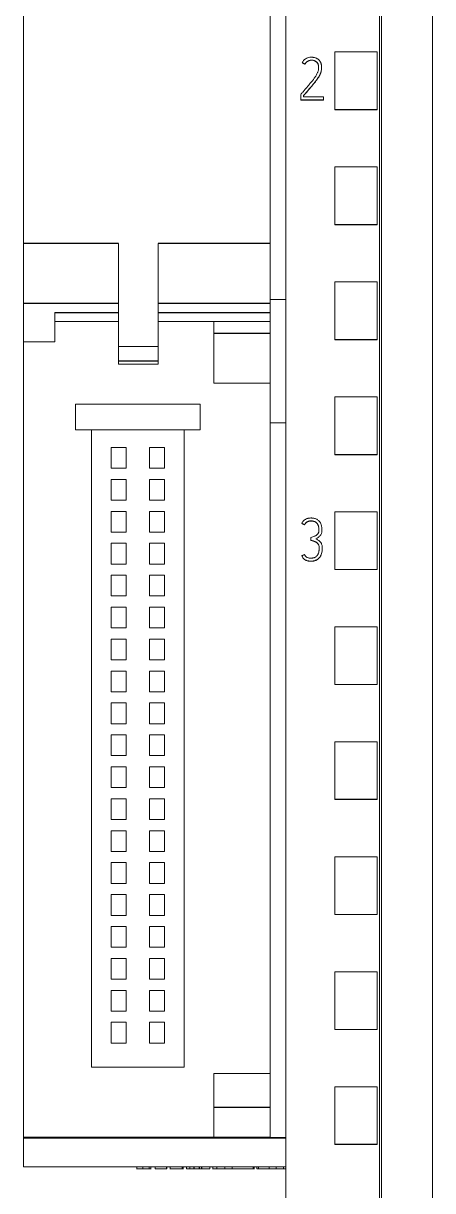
# Model space of a CAD drawing. Header units: millimetres. Extents: x 0 to 594, y 0 to 420.
# Drawn here: x 245 to 264.2, y 265.6 to 320.4 of the extents above; entities that cross this region are included whole.
import ezdxf

# ---------------------------------------------------------------- set-up
doc = ezdxf.new("R2010")
doc.units = ezdxf.units.MM
doc.layers.add('1', color=7, linetype='Continuous')

msp = doc.modelspace()

# ---------------------------------------------------------------- linework, layer by layer
at = {"layer": '1', "color": 7, "linetype": 'Continuous', "lineweight": 13}
for p, q in [((257.34, 365.882), (257.34, 252.464)), ((261.74, 363.601), (261.74, 254.786)), ((256.615, 325.502), (256.615, 307.435)), ((245.015, 325.01), (245.015, 310.066)), ((259.64, 316.372), (259.64, 319.074)), ((261.64, 319.074), (259.64, 319.074)), ((261.64, 316.372), (261.64, 319.074)), ((258.117, 318.564), (258.117, 318.558)), ((258.242, 318.5), (258.242, 318.494)), ((259.024, 318.332), (259.024, 318.338)), ((258.042, 317.07), (258.042, 316.815)), ((258.181, 316.953), (258.181, 317.02)), ((259.107, 316.953), (258.181, 316.953)), ((259.107, 316.815), (259.107, 316.953)), ((258.042, 316.815), (258.042, 316.809)), ((258.042, 316.815), (259.107, 316.815)), ((259.107, 316.809), (258.042, 316.809)), ((259.107, 316.815), (259.107, 316.809)), ((259.64, 316.351), (259.64, 316.372)), ((261.64, 316.372), (259.64, 316.372)), ((261.64, 316.351), (261.64, 316.372)), ((261.64, 316.351), (259.64, 316.351)), ((259.64, 310.97), (259.64, 313.672)), ((261.64, 313.672), (259.64, 313.672)), ((261.64, 310.97), (261.64, 313.672)), ((259.64, 310.951), (259.64, 310.97)), ((261.64, 310.97), (259.64, 310.97)), ((261.64, 310.951), (259.64, 310.951)), ((261.64, 310.951), (261.64, 310.97)), ((249.48, 310.066), (249.48, 305.23)), ((251.351, 310.066), (251.351, 305.23)), ((259.64, 305.569), (259.64, 308.27)), ((261.64, 308.27), (259.64, 308.27)), ((261.64, 305.569), (261.64, 308.27)), ((245.015, 307.247), (245.015, 305.454)), ((256.615, 307.435), (256.615, 301.645)), ((257.34, 307.435), (256.615, 307.435)), ((246.488, 305.454), (246.488, 306.824)), ((246.488, 306.401), (249.48, 306.401)), ((246.488, 306.401), (249.48, 306.401)), ((251.351, 306.401), (253.966, 306.401)), ((251.351, 306.401), (256.615, 306.401)), ((253.966, 305.863), (253.966, 306.401)), ((253.966, 306.401), (256.615, 306.401)), ((245.015, 305.454), (245.015, 268.101)), ((246.488, 305.454), (245.015, 305.454)), ((253.966, 303.516), (253.966, 305.863)), ((259.64, 305.551), (259.64, 305.569)), ((261.64, 305.569), (259.64, 305.569)), ((261.64, 305.551), (259.64, 305.551)), ((261.64, 305.551), (261.64, 305.569)), ((249.48, 305.23), (249.48, 304.553)), ((249.48, 305.23), (251.351, 305.23)), ((251.351, 305.23), (251.351, 304.553)), ((249.48, 304.401), (251.351, 304.401)), ((253.966, 303.516), (256.615, 303.516)), ((259.64, 300.167), (259.64, 302.869)), ((261.64, 302.869), (259.64, 302.869)), ((261.64, 300.167), (261.64, 302.869)), ((247.465, 302.526), (247.465, 301.326)), ((253.315, 302.526), (247.465, 302.526)), ((253.315, 301.326), (253.315, 302.526)), ((256.615, 301.645), (256.615, 268.075)), ((257.34, 301.645), (256.615, 301.645)), ((247.465, 301.326), (253.315, 301.326)), ((247.465, 301.326), (247.465, 301.326)), ((247.465, 301.326), (248.215, 301.326)), ((248.215, 301.326), (248.215, 271.376)), ((248.215, 301.326), (248.215, 301.326)), ((252.565, 301.326), (248.215, 301.326)), ((252.565, 271.376), (252.565, 301.326)), ((252.565, 301.326), (252.565, 301.326)), ((252.565, 301.326), (253.315, 301.326)), ((253.315, 301.326), (253.315, 301.326)), ((249.14, 300.489), (249.14, 300.489)), ((249.14, 300.489), (249.84, 300.489)), ((249.14, 299.514), (249.14, 300.489)), ((249.14, 300.489), (249.84, 300.489)), ((249.84, 300.489), (249.84, 300.489)), ((249.84, 300.489), (249.84, 299.514)), ((250.94, 300.489), (250.94, 300.489)), ((250.94, 300.489), (251.64, 300.489)), ((250.94, 299.514), (250.94, 300.489)), ((250.94, 300.489), (251.64, 300.489)), ((251.64, 300.489), (251.64, 300.489)), ((251.64, 300.489), (251.64, 299.514)), ((259.64, 300.151), (259.64, 300.167)), ((261.64, 300.167), (259.64, 300.167)), ((261.64, 300.151), (259.64, 300.151)), ((261.64, 300.151), (261.64, 300.167)), ((249.84, 299.514), (249.14, 299.514)), ((251.64, 299.514), (250.94, 299.514)), ((249.14, 298.989), (249.14, 298.989)), ((249.14, 298.989), (249.84, 298.989)), ((249.14, 298.014), (249.14, 298.989)), ((249.14, 298.989), (249.84, 298.989)), ((249.84, 298.989), (249.84, 298.989)), ((249.84, 298.989), (249.84, 298.014)), ((250.94, 298.989), (250.94, 298.989)), ((250.94, 298.989), (251.64, 298.989)), ((250.94, 298.014), (250.94, 298.989)), ((250.94, 298.989), (251.64, 298.989)), ((251.64, 298.989), (251.64, 298.989)), ((251.64, 298.989), (251.64, 298.014)), ((249.84, 298.014), (249.14, 298.014)), ((251.64, 298.014), (250.94, 298.014)), ((249.14, 297.489), (249.14, 297.489)), ((249.14, 297.489), (249.84, 297.489)), ((249.14, 296.514), (249.14, 297.489)), ((249.14, 297.489), (249.84, 297.489)), ((249.84, 297.489), (249.84, 297.489)), ((249.84, 297.489), (249.84, 296.514)), ((250.94, 297.489), (250.94, 297.489)), ((250.94, 297.489), (251.64, 297.489)), ((250.94, 296.514), (250.94, 297.489)), ((250.94, 297.489), (251.64, 297.489)), ((251.64, 297.489), (251.64, 297.489)), ((251.64, 297.489), (251.64, 296.514)), ((259.64, 294.766), (259.64, 297.467)), ((261.64, 297.467), (259.64, 297.467)), ((261.64, 294.766), (261.64, 297.467)), ((258.094, 296.929), (258.094, 296.923)), ((258.221, 296.865), (258.221, 296.859)), ((249.84, 296.514), (249.14, 296.514)), ((251.64, 296.514), (250.94, 296.514)), ((258.518, 296.264), (258.518, 296.258)), ((258.526, 296.126), (258.526, 296.119)), ((259.039, 296.611), (259.039, 296.617)), ((249.14, 295.989), (249.14, 295.989)), ((249.14, 295.989), (249.84, 295.989)), ((249.14, 295.014), (249.14, 295.989)), ((249.14, 295.989), (249.84, 295.989)), ((249.84, 295.989), (249.84, 295.989)), ((249.84, 295.989), (249.84, 295.014)), ((250.94, 295.989), (250.94, 295.989)), ((250.94, 295.989), (251.64, 295.989)), ((250.94, 295.014), (250.94, 295.989)), ((250.94, 295.989), (251.64, 295.989)), ((251.64, 295.989), (251.64, 295.989)), ((251.64, 295.989), (251.64, 295.014)), ((259.056, 295.758), (259.056, 295.764)), ((249.84, 295.014), (249.14, 295.014)), ((251.64, 295.014), (250.94, 295.014)), ((258.094, 295.403), (258.094, 295.396)), ((249.14, 294.489), (249.14, 294.489)), ((249.14, 294.489), (249.84, 294.489)), ((249.14, 293.514), (249.14, 294.489)), ((249.14, 294.489), (249.84, 294.489)), ((249.84, 294.489), (249.84, 294.489)), ((249.84, 294.489), (249.84, 293.514)), ((250.94, 294.489), (250.94, 294.489)), ((250.94, 294.489), (251.64, 294.489)), ((250.94, 293.514), (250.94, 294.489)), ((250.94, 294.489), (251.64, 294.489)), ((251.64, 294.489), (251.64, 294.489)), ((251.64, 294.489), (251.64, 293.514)), ((259.64, 294.751), (259.64, 294.766)), ((261.64, 294.766), (259.64, 294.766)), ((261.64, 294.751), (259.64, 294.751)), ((261.64, 294.751), (261.64, 294.766)), ((249.84, 293.514), (249.14, 293.514)), ((251.64, 293.514), (250.94, 293.514)), ((249.14, 292.989), (249.14, 292.989)), ((249.14, 292.989), (249.84, 292.989)), ((249.14, 292.014), (249.14, 292.989)), ((249.14, 292.989), (249.84, 292.989)), ((249.84, 292.989), (249.84, 292.989)), ((249.84, 292.989), (249.84, 292.014)), ((250.94, 292.989), (250.94, 292.989)), ((250.94, 292.989), (251.64, 292.989)), ((250.94, 292.014), (250.94, 292.989)), ((250.94, 292.989), (251.64, 292.989)), ((251.64, 292.989), (251.64, 292.989)), ((251.64, 292.989), (251.64, 292.014)), ((249.84, 292.014), (249.14, 292.014)), ((251.64, 292.014), (250.94, 292.014)), ((259.64, 289.364), (259.64, 292.066)), ((261.64, 292.066), (259.64, 292.066)), ((261.64, 289.364), (261.64, 292.066)), ((249.14, 291.489), (249.14, 291.489)), ((249.14, 291.489), (249.84, 291.489)), ((249.14, 290.514), (249.14, 291.489)), ((249.14, 291.489), (249.84, 291.489)), ((249.84, 291.489), (249.84, 291.489)), ((249.84, 291.489), (249.84, 290.514)), ((250.94, 291.489), (250.94, 291.489)), ((250.94, 291.489), (251.64, 291.489)), ((250.94, 290.514), (250.94, 291.489)), ((250.94, 291.489), (251.64, 291.489)), ((251.64, 291.489), (251.64, 291.489)), ((251.64, 291.489), (251.64, 290.514)), ((249.84, 290.514), (249.14, 290.514)), ((251.64, 290.514), (250.94, 290.514)), ((249.14, 289.989), (249.14, 289.989)), ((249.14, 289.989), (249.84, 289.989)), ((249.14, 289.014), (249.14, 289.989)), ((249.14, 289.989), (249.84, 289.989)), ((249.84, 289.989), (249.84, 289.989)), ((249.84, 289.989), (249.84, 289.014)), ((250.94, 289.989), (250.94, 289.989)), ((250.94, 289.989), (251.64, 289.989)), ((250.94, 289.014), (250.94, 289.989)), ((250.94, 289.989), (251.64, 289.989)), ((251.64, 289.989), (251.64, 289.989)), ((251.64, 289.989), (251.64, 289.014)), ((249.84, 289.014), (249.14, 289.014)), ((251.64, 289.014), (250.94, 289.014)), ((259.64, 289.351), (259.64, 289.364)), ((261.64, 289.364), (259.64, 289.364)), ((261.64, 289.351), (259.64, 289.351)), ((261.64, 289.351), (261.64, 289.364)), ((249.14, 288.489), (249.14, 288.489)), ((249.14, 288.489), (249.84, 288.489)), ((249.14, 287.514), (249.14, 288.489)), ((249.14, 288.489), (249.84, 288.489)), ((249.84, 288.489), (249.84, 288.489)), ((249.84, 288.489), (249.84, 287.514)), ((250.94, 288.489), (250.94, 288.489)), ((250.94, 288.489), (251.64, 288.489)), ((250.94, 287.514), (250.94, 288.489)), ((250.94, 288.489), (251.64, 288.489)), ((251.64, 288.489), (251.64, 288.489)), ((251.64, 288.489), (251.64, 287.514)), ((249.84, 287.514), (249.14, 287.514)), ((251.64, 287.514), (250.94, 287.514)), ((249.14, 286.989), (249.14, 286.989)), ((249.14, 286.989), (249.84, 286.989)), ((249.14, 286.014), (249.14, 286.989)), ((249.14, 286.989), (249.84, 286.989)), ((249.84, 286.989), (249.84, 286.989)), ((249.84, 286.989), (249.84, 286.014)), ((250.94, 286.989), (250.94, 286.989)), ((250.94, 286.989), (251.64, 286.989)), ((250.94, 286.014), (250.94, 286.989)), ((250.94, 286.989), (251.64, 286.989)), ((251.64, 286.989), (251.64, 286.989)), ((251.64, 286.989), (251.64, 286.014)), ((259.64, 283.963), (259.64, 286.664)), ((261.64, 286.664), (259.64, 286.664)), ((261.64, 283.963), (261.64, 286.664)), ((249.84, 286.014), (249.14, 286.014)), ((251.64, 286.014), (250.94, 286.014)), ((249.14, 285.489), (249.14, 285.489)), ((249.14, 285.489), (249.84, 285.489)), ((249.14, 284.514), (249.14, 285.489)), ((249.14, 285.489), (249.84, 285.489)), ((249.84, 285.489), (249.84, 285.489)), ((249.84, 285.489), (249.84, 284.514)), ((250.94, 285.489), (250.94, 285.489)), ((250.94, 285.489), (251.64, 285.489)), ((250.94, 284.514), (250.94, 285.489)), ((250.94, 285.489), (251.64, 285.489)), ((251.64, 285.489), (251.64, 285.489)), ((251.64, 285.489), (251.64, 284.514)), ((249.84, 284.514), (249.14, 284.514)), ((251.64, 284.514), (250.94, 284.514)), ((249.14, 283.989), (249.14, 283.989)), ((249.14, 283.989), (249.84, 283.989)), ((249.14, 283.014), (249.14, 283.989)), ((249.14, 283.989), (249.84, 283.989)), ((249.84, 283.989), (249.84, 283.989)), ((249.84, 283.989), (249.84, 283.014)), ((250.94, 283.989), (250.94, 283.989)), ((250.94, 283.989), (251.64, 283.989)), ((250.94, 283.014), (250.94, 283.989)), ((250.94, 283.989), (251.64, 283.989)), ((251.64, 283.989), (251.64, 283.989)), ((251.64, 283.989), (251.64, 283.014)), ((259.64, 283.951), (259.64, 283.963)), ((261.64, 283.963), (259.64, 283.963)), ((261.64, 283.951), (259.64, 283.951)), ((261.64, 283.951), (261.64, 283.963)), ((249.84, 283.014), (249.14, 283.014)), ((251.64, 283.014), (250.94, 283.014)), ((249.14, 282.489), (249.14, 282.489)), ((249.14, 282.489), (249.84, 282.489)), ((249.14, 281.514), (249.14, 282.489)), ((249.14, 282.489), (249.84, 282.489)), ((249.84, 282.489), (249.84, 282.489)), ((249.84, 282.489), (249.84, 281.514)), ((250.94, 282.489), (250.94, 282.489)), ((250.94, 282.489), (251.64, 282.489)), ((250.94, 281.514), (250.94, 282.489)), ((250.94, 282.489), (251.64, 282.489)), ((251.64, 282.489), (251.64, 282.489)), ((251.64, 282.489), (251.64, 281.514)), ((249.84, 281.514), (249.14, 281.514)), ((251.64, 281.514), (250.94, 281.514)), ((249.14, 280.989), (249.14, 280.989)), ((249.14, 280.989), (249.84, 280.989)), ((249.14, 280.014), (249.14, 280.989)), ((249.14, 280.989), (249.84, 280.989)), ((249.84, 280.989), (249.84, 280.989)), ((249.84, 280.989), (249.84, 280.014)), ((250.94, 280.989), (250.94, 280.989)), ((250.94, 280.989), (251.64, 280.989)), ((250.94, 280.014), (250.94, 280.989)), ((250.94, 280.989), (251.64, 280.989)), ((251.64, 280.989), (251.64, 280.989)), ((251.64, 280.989), (251.64, 280.014)), ((259.64, 278.561), (259.64, 281.262)), ((261.64, 281.262), (259.64, 281.262)), ((261.64, 278.561), (261.64, 281.262)), ((249.84, 280.014), (249.14, 280.014)), ((251.64, 280.014), (250.94, 280.014)), ((249.14, 279.489), (249.14, 279.489)), ((249.14, 279.489), (249.84, 279.489)), ((249.14, 278.514), (249.14, 279.489)), ((249.14, 279.489), (249.84, 279.489)), ((249.84, 279.489), (249.84, 279.489)), ((249.84, 279.489), (249.84, 278.514)), ((250.94, 279.489), (250.94, 279.489)), ((250.94, 279.489), (251.64, 279.489)), ((250.94, 278.514), (250.94, 279.489)), ((250.94, 279.489), (251.64, 279.489)), ((251.64, 279.489), (251.64, 279.489)), ((251.64, 279.489), (251.64, 278.514)), ((259.64, 278.551), (259.64, 278.561)), ((261.64, 278.561), (259.64, 278.561)), ((261.64, 278.551), (259.64, 278.551)), ((261.64, 278.551), (261.64, 278.561)), ((249.84, 278.514), (249.14, 278.514)), ((251.64, 278.514), (250.94, 278.514)), ((249.14, 277.989), (249.14, 277.989)), ((249.14, 277.989), (249.84, 277.989)), ((249.14, 277.014), (249.14, 277.989)), ((249.14, 277.989), (249.84, 277.989)), ((249.84, 277.989), (249.84, 277.989)), ((249.84, 277.989), (249.84, 277.014)), ((250.94, 277.989), (250.94, 277.989)), ((250.94, 277.989), (251.64, 277.989)), ((250.94, 277.014), (250.94, 277.989)), ((250.94, 277.989), (251.64, 277.989)), ((251.64, 277.989), (251.64, 277.989)), ((251.64, 277.989), (251.64, 277.014)), ((249.84, 277.014), (249.14, 277.014)), ((251.64, 277.014), (250.94, 277.014)), ((249.14, 276.489), (249.14, 276.489)), ((249.14, 276.489), (249.84, 276.489)), ((249.14, 275.514), (249.14, 276.489)), ((249.14, 276.489), (249.84, 276.489)), ((249.84, 276.489), (249.84, 276.489)), ((249.84, 276.489), (249.84, 275.514)), ((250.94, 276.489), (250.94, 276.489)), ((250.94, 276.489), (251.64, 276.489)), ((250.94, 275.514), (250.94, 276.489)), ((250.94, 276.489), (251.64, 276.489)), ((251.64, 276.489), (251.64, 276.489)), ((251.64, 276.489), (251.64, 275.514)), ((259.64, 273.159), (259.64, 275.86)), ((261.64, 275.86), (259.64, 275.86)), ((261.64, 273.159), (261.64, 275.86)), ((249.84, 275.514), (249.14, 275.514)), ((251.64, 275.514), (250.94, 275.514)), ((249.14, 274.989), (249.14, 274.989)), ((249.14, 274.989), (249.84, 274.989)), ((249.14, 274.014), (249.14, 274.989)), ((249.14, 274.989), (249.84, 274.989)), ((249.84, 274.989), (249.84, 274.989)), ((249.84, 274.989), (249.84, 274.014)), ((250.94, 274.989), (250.94, 274.989)), ((250.94, 274.989), (251.64, 274.989)), ((250.94, 274.014), (250.94, 274.989)), ((250.94, 274.989), (251.64, 274.989)), ((251.64, 274.989), (251.64, 274.989)), ((251.64, 274.989), (251.64, 274.014)), ((249.84, 274.014), (249.14, 274.014)), ((251.64, 274.014), (250.94, 274.014)), ((249.14, 273.489), (249.14, 273.489)), ((249.14, 273.489), (249.84, 273.489)), ((249.14, 272.514), (249.14, 273.489)), ((249.14, 273.489), (249.84, 273.489)), ((249.84, 273.489), (249.84, 273.489)), ((249.84, 273.489), (249.84, 272.514)), ((250.94, 273.489), (250.94, 273.489)), ((250.94, 273.489), (251.64, 273.489)), ((250.94, 272.514), (250.94, 273.489)), ((250.94, 273.489), (251.64, 273.489)), ((251.64, 273.489), (251.64, 273.489)), ((251.64, 273.489), (251.64, 272.514)), ((259.64, 273.151), (259.64, 273.159)), ((261.64, 273.159), (259.64, 273.159)), ((261.64, 273.151), (259.64, 273.151)), ((261.64, 273.151), (261.64, 273.159)), ((249.84, 272.514), (249.14, 272.514)), ((251.64, 272.514), (250.94, 272.514)), ((248.215, 271.376), (248.215, 271.376)), ((248.215, 271.376), (252.565, 271.376)), ((248.215, 271.376), (252.565, 271.376)), ((252.565, 271.376), (252.565, 271.376)), ((253.966, 269.501), (253.966, 271.087)), ((253.966, 271.087), (256.615, 271.087)), ((259.64, 267.758), (259.64, 270.459)), ((261.64, 270.459), (259.64, 270.459)), ((261.64, 267.758), (261.64, 270.459)), ((253.966, 268.096), (253.966, 269.501)), ((245.015, 268.101), (245.015, 268.042)), ((253.966, 268.101), (245.015, 268.101)), ((245.015, 268.042), (245.015, 266.701)), ((257.34, 268.042), (245.015, 268.042)), ((253.966, 268.096), (256.615, 268.096)), ((257.34, 268.075), (256.615, 268.075)), ((259.64, 267.751), (259.64, 267.758)), ((261.64, 267.758), (259.64, 267.758)), ((261.64, 267.751), (259.64, 267.751)), ((261.64, 267.751), (261.64, 267.758)), ((245.015, 266.701), (245.015, 266.701)), ((250.342, 266.701), (245.015, 266.701)), ((257.34, 266.701), (245.015, 266.701)), ((250.342, 266.714), (250.342, 266.589)), ((250.634, 266.601), (250.634, 266.701)), ((250.921, 266.601), (250.921, 266.701)), ((251.002, 266.589), (251.002, 266.714)), ((251.206, 266.701), (251.002, 266.701)), ((251.206, 266.601), (251.206, 266.701)), ((251.734, 266.601), (251.734, 266.701)), ((251.919, 266.701), (251.755, 266.701)), ((251.755, 266.601), (251.755, 266.701)), ((251.919, 266.714), (251.919, 266.589)), ((252.468, 266.701), (252.389, 266.701)), ((252.468, 266.601), (252.468, 266.701)), ((252.515, 266.589), (252.515, 266.714)), ((252.678, 266.701), (252.515, 266.701)), ((252.678, 266.601), (252.678, 266.701)), ((252.83, 266.714), (252.83, 266.589)), ((252.83, 266.701), (253.035, 266.701)), ((253.401, 266.701), (252.858, 266.701)), ((252.858, 266.701), (252.858, 266.701)), ((252.858, 266.601), (253.398, 266.601)), ((253.401, 266.601), (252.858, 266.601)), ((252.858, 266.601), (252.858, 266.601)), ((253.29, 266.701), (253.035, 266.701)), ((253.29, 266.601), (253.035, 266.601)), ((253.035, 266.601), (253.07, 266.601)), ((253.07, 266.601), (253.436, 266.601)), ((253.264, 266.601), (253.297, 266.601)), ((253.661, 266.601), (253.264, 266.601)), ((253.395, 266.701), (253.29, 266.701)), ((253.395, 266.601), (253.29, 266.601)), ((253.297, 266.601), (253.782, 266.601)), ((253.557, 266.701), (253.327, 266.701)), ((253.782, 266.701), (253.395, 266.701)), ((253.782, 266.601), (253.395, 266.601)), ((253.398, 266.601), (253.503, 266.601)), ((253.498, 266.701), (253.401, 266.701)), ((253.436, 266.601), (253.401, 266.601)), ((253.503, 266.601), (253.661, 266.601)), ((253.661, 266.701), (253.908, 266.701)), ((253.782, 266.601), (253.782, 266.701)), ((253.782, 266.701), (253.782, 266.701)), ((253.782, 266.601), (253.782, 266.601)), ((253.908, 266.589), (253.908, 266.714)), ((254.104, 266.601), (254.104, 266.701)), ((254.104, 266.701), (254.104, 266.701)), ((254.482, 266.701), (254.104, 266.701)), ((254.104, 266.601), (254.104, 266.601)), ((254.104, 266.601), (254.482, 266.601)), ((254.482, 266.601), (254.104, 266.601)), ((254.331, 266.701), (254.154, 266.701)), ((254.154, 266.589), (254.154, 266.601)), ((254.331, 266.601), (254.331, 266.589)), ((254.482, 266.601), (254.482, 266.701)), ((254.482, 266.701), (254.482, 266.701)), ((254.482, 266.601), (254.482, 266.601)), ((254.825, 266.601), (254.825, 266.701)), ((254.825, 266.701), (254.825, 266.701)), ((255.808, 266.701), (254.825, 266.701)), ((254.825, 266.601), (254.825, 266.601)), ((254.825, 266.601), (255.808, 266.601)), ((255.808, 266.601), (254.825, 266.601)), ((255.163, 266.701), (254.992, 266.701)), ((254.992, 266.589), (254.992, 266.601)), ((255.162, 266.601), (255.162, 266.589)), ((255.225, 266.701), (255.225, 266.701)), ((255.728, 266.701), (255.225, 266.701)), ((255.225, 266.701), (255.225, 266.701)), ((255.808, 266.701), (255.225, 266.701)), ((255.808, 266.601), (255.225, 266.601)), ((255.225, 266.601), (255.225, 266.601)), ((255.225, 266.601), (255.728, 266.601)), ((255.728, 266.601), (255.225, 266.601)), ((255.225, 266.601), (255.225, 266.601)), ((255.225, 266.601), (255.808, 266.601)), ((255.728, 266.701), (255.62, 266.701)), ((255.728, 266.701), (255.728, 266.701)), ((255.728, 266.601), (255.728, 266.601)), ((255.808, 266.701), (255.732, 266.701)), ((255.808, 266.601), (255.808, 266.701)), ((255.808, 266.701), (255.808, 266.701)), ((255.808, 266.701), (255.808, 266.701)), ((255.808, 266.601), (255.808, 266.601)), ((255.808, 266.601), (255.808, 266.601)), ((255.851, 266.589), (255.851, 266.714)), ((255.981, 266.701), (255.851, 266.701)), ((255.981, 266.601), (255.981, 266.701)), ((256.058, 266.601), (256.058, 266.701)), ((256.058, 266.701), (256.058, 266.701)), ((256.558, 266.701), (256.058, 266.701)), ((256.058, 266.601), (256.058, 266.601)), ((256.058, 266.601), (256.318, 266.601)), ((256.558, 266.601), (256.058, 266.601)), ((256.445, 266.701), (256.315, 266.701)), ((256.318, 266.701), (256.318, 266.701)), ((256.318, 266.601), (256.318, 266.601)), ((256.318, 266.601), (256.673, 266.601)), ((256.445, 266.601), (256.445, 266.589)), ((256.558, 266.601), (256.558, 266.701)), ((256.895, 266.701), (256.558, 266.701)), ((256.895, 266.601), (256.558, 266.601)), ((256.673, 266.601), (256.977, 266.601)), ((256.895, 266.601), (256.895, 266.701)), ((257.232, 266.701), (256.895, 266.701)), ((257.232, 266.601), (256.895, 266.601)), ((257.014, 266.701), (256.903, 266.701)), ((256.977, 266.601), (257.332, 266.601)), ((257.34, 266.701), (257.133, 266.701)), ((257.133, 266.589), (257.133, 266.601)), ((257.232, 266.601), (257.232, 266.701)), ((257.34, 266.701), (257.232, 266.701)), ((257.34, 266.601), (257.232, 266.601)), ((257.332, 266.701), (257.332, 266.701)), ((257.332, 266.601), (257.332, 266.601)), ((257.332, 266.601), (257.34, 266.601))]:
    msp.add_line(p, q, dxfattribs=at)
at = {"layer": '1', "color": 7, "linetype": 'Continuous', "lineweight": 25}
for p, q in [((249.48, 310.066), (245.015, 310.066)), ((256.615, 310.066), (251.351, 310.066)), ((249.48, 307.247), (245.015, 307.247)), ((256.615, 307.247), (251.351, 307.247)), ((246.488, 306.824), (249.48, 306.824)), ((251.351, 306.824), (256.615, 306.824)), ((253.966, 305.863), (256.615, 305.863)), ((249.48, 304.553), (251.351, 304.553)), ((253.966, 269.501), (256.615, 269.501)), ((253.035, 266.601), (253.035, 266.701)), ((253.29, 266.601), (253.29, 266.701)), ((253.395, 266.601), (253.395, 266.701))]:
    msp.add_line(p, q, dxfattribs=at)
at = {"layer": '1', "color": 7, "linetype": 'Continuous', "lineweight": 13}
for points, knots in [([(261.84, 363.787), (261.84, 360.743), (261.84, 351.173), (261.84, 337.003), (261.84, 322.437), (261.84, 308.227), (261.84, 293.933), (261.84, 278.446), (261.84, 265.807), (261.84, 257.842), (261.84, 254.501)], [0, 0, 0, 0, 0.083934, 0.263736, 0.389889, 0.484142, 0.653794, 0.78188, 0.908517, 1, 1, 1, 1]), ([(264.24, 360.722), (264.24, 358.699), (264.24, 350.15), (264.24, 337.003), (264.24, 322.437), (264.24, 308.227), (264.24, 293.933), (264.24, 278.446), (264.24, 265.688), (264.24, 256.806), (264.24, 252.549), (264.24, 251.751)], [0, 0, 0, 0, 0.055935, 0.236292, 0.362833, 0.457376, 0.627551, 0.756032, 0.883059, 0.978086, 1, 1, 1, 1]), ([(258.242, 318.5), (258.253, 318.524), (258.267, 318.546), (258.291, 318.576), (258.3, 318.585), (258.318, 318.604), (258.328, 318.612), (258.36, 318.635), (258.383, 318.647), (258.431, 318.667), (258.456, 318.674), (258.494, 318.681), (258.507, 318.683), (258.533, 318.685), (258.546, 318.686), (258.585, 318.685), (258.61, 318.682), (258.648, 318.674), (258.661, 318.67), (258.685, 318.662), (258.697, 318.657), (258.732, 318.641), (258.754, 318.627), (258.785, 318.603), (258.795, 318.594), (258.812, 318.575), (258.821, 318.565), (258.832, 318.549), (258.835, 318.544), (258.842, 318.532), (258.851, 318.515), (258.858, 318.497), (258.866, 318.472), (258.87, 318.46), (258.875, 318.434), (258.877, 318.421), (258.88, 318.396), (258.881, 318.383), (258.883, 318.357), (258.883, 318.344), (258.883, 318.318), (258.882, 318.305), (258.881, 318.279), (258.879, 318.267), (258.874, 318.228), (258.869, 318.203), (258.859, 318.166), (258.856, 318.153), (258.847, 318.129), (258.843, 318.116), (258.828, 318.08), (258.817, 318.057), (258.793, 318.012), (258.78, 317.99), (258.754, 317.946), (258.74, 317.925), (258.698, 317.861), (258.668, 317.819), (258.575, 317.696), (258.51, 317.616), (258.411, 317.498), (258.378, 317.459), (258.311, 317.381), (258.278, 317.342), (258.21, 317.264), (258.177, 317.225), (258.109, 317.147), (258.076, 317.109), (258.042, 317.07)], [0, 0, 0, 0, 0.03125, 0.03125, 0.046875, 0.046875, 0.0625, 0.0625, 0.09375, 0.09375, 0.125, 0.125, 0.140625, 0.140625, 0.15625, 0.15625, 0.1875, 0.1875, 0.203125, 0.203125, 0.21875, 0.21875, 0.25, 0.25, 0.265625, 0.265625, 0.28125, 0.28125, 0.289063, 0.289063, 0.296875, 0.3125, 0.3125, 0.328125, 0.328125, 0.34375, 0.34375, 0.359375, 0.359375, 0.375, 0.375, 0.390625, 0.390625, 0.40625, 0.40625, 0.4375, 0.4375, 0.453125, 0.453125, 0.46875, 0.46875, 0.5, 0.5, 0.53125, 0.53125, 0.5625, 0.5625, 0.625, 0.625, 0.75, 0.75, 0.8125, 0.8125, 0.875, 0.875, 0.9375, 0.9375, 1, 1, 1, 1]), ([(258.181, 317.02), (258.22, 317.066), (258.259, 317.112), (258.337, 317.204), (258.376, 317.249), (258.454, 317.341), (258.493, 317.387), (258.571, 317.479), (258.609, 317.525), (258.685, 317.619), (258.723, 317.666), (258.777, 317.738), (258.795, 317.762), (258.831, 317.811), (258.848, 317.836), (258.881, 317.886), (258.897, 317.911), (258.927, 317.963), (258.942, 317.99), (258.961, 318.03), (258.966, 318.044), (258.978, 318.072), (258.983, 318.087), (258.997, 318.13), (259.004, 318.159), (259.016, 318.218), (259.02, 318.248), (259.023, 318.293), (259.024, 318.308), (259.024, 318.338), (259.024, 318.353), (259.022, 318.399), (259.019, 318.429), (259.011, 318.473), (259.008, 318.488), (259, 318.517), (258.996, 318.532), (258.985, 318.56), (258.979, 318.574), (258.966, 318.601), (258.958, 318.614), (258.946, 318.633), (258.942, 318.639), (258.933, 318.651), (258.928, 318.657), (258.914, 318.675), (258.903, 318.686), (258.882, 318.707), (258.871, 318.717), (258.853, 318.731), (258.847, 318.736), (258.834, 318.744), (258.828, 318.748), (258.795, 318.767), (258.767, 318.78), (258.724, 318.795), (258.71, 318.799), (258.68, 318.807), (258.665, 318.81), (258.635, 318.815), (258.62, 318.817), (258.59, 318.82), (258.575, 318.821), (258.545, 318.821), (258.53, 318.821), (258.5, 318.82), (258.485, 318.819), (258.439, 318.813), (258.41, 318.807), (258.366, 318.794), (258.352, 318.788), (258.331, 318.779), (258.324, 318.776), (258.311, 318.769), (258.304, 318.765), (258.271, 318.747), (258.247, 318.729), (258.213, 318.699), (258.202, 318.688), (258.182, 318.665), (258.172, 318.654), (258.145, 318.618), (258.13, 318.592), (258.117, 318.564)], [0, 0, 0, 0, 0.0625, 0.0625, 0.125, 0.125, 0.1875, 0.1875, 0.25, 0.25, 0.3125, 0.3125, 0.34375, 0.34375, 0.375, 0.375, 0.40625, 0.40625, 0.4375, 0.4375, 0.453125, 0.453125, 0.46875, 0.46875, 0.5, 0.5, 0.53125, 0.53125, 0.546875, 0.546875, 0.5625, 0.5625, 0.59375, 0.59375, 0.609375, 0.609375, 0.625, 0.625, 0.640625, 0.640625, 0.65625, 0.65625, 0.664062, 0.664062, 0.671875, 0.671875, 0.6875, 0.6875, 0.703125, 0.703125, 0.710937, 0.710937, 0.71875, 0.71875, 0.75, 0.75, 0.765625, 0.765625, 0.78125, 0.78125, 0.796875, 0.796875, 0.8125, 0.8125, 0.828125, 0.828125, 0.84375, 0.84375, 0.875, 0.875, 0.890625, 0.890625, 0.898437, 0.898437, 0.90625, 0.90625, 0.9375, 0.9375, 0.953125, 0.953125, 0.96875, 0.96875, 1, 1, 1, 1]), ([(258.883, 318.329), (258.883, 318.34), (258.883, 318.35), (258.882, 318.373), (258.88, 318.386), (258.878, 318.412), (258.876, 318.424), (258.87, 318.45), (258.867, 318.463), (258.859, 318.487), (258.855, 318.5), (258.846, 318.517), (258.843, 318.523), (258.837, 318.534), (258.833, 318.54), (258.815, 318.567), (258.797, 318.586), (258.772, 318.607), (258.767, 318.611), (258.756, 318.618), (258.74, 318.629), (258.712, 318.645), (258.688, 318.655), (258.663, 318.664), (258.65, 318.667), (258.612, 318.676), (258.587, 318.679), (258.534, 318.68), (258.495, 318.676), (258.457, 318.667), (258.432, 318.66), (258.42, 318.656), (258.396, 318.646), (258.384, 318.641), (258.361, 318.628), (258.35, 318.621), (258.318, 318.598), (258.3, 318.58), (258.275, 318.55), (258.268, 318.539), (258.254, 318.517), (258.248, 318.506), (258.242, 318.494)], [0, 0, 0, 0, 0.034384, 0.034384, 0.076368, 0.076368, 0.118351, 0.118351, 0.160334, 0.160334, 0.202317, 0.202317, 0.223309, 0.223309, 0.244301, 0.244301, 0.328267, 0.328267, 0.349259, 0.349259, 0.370251, 0.412234, 0.454217, 0.454217, 0.496201, 0.496201, 0.580167, 0.580167, 0.664134, 0.706117, 0.706117, 0.7481, 0.7481, 0.790084, 0.790084, 0.832067, 0.832067, 0.916033, 0.916033, 0.958017, 0.958017, 1, 1, 1, 1]), ([(259.024, 318.333), (259.024, 318.311), (259.023, 318.29), (259.019, 318.239), (259.015, 318.209), (259.006, 318.165), (259.003, 318.15), (258.996, 318.121), (258.991, 318.106), (258.982, 318.078), (258.977, 318.064), (258.965, 318.036), (258.959, 318.022), (258.941, 317.981), (258.926, 317.955), (258.896, 317.903), (258.88, 317.877), (258.846, 317.827), (258.829, 317.802), (258.794, 317.754), (258.776, 317.729), (258.721, 317.658), (258.684, 317.611), (258.608, 317.518), (258.57, 317.472), (258.492, 317.38), (258.453, 317.334), (258.375, 317.243), (258.336, 317.197), (258.259, 317.105), (258.22, 317.06), (258.181, 317.014)], [0, 0, 0, 0, 0.040253, 0.040253, 0.096709, 0.096709, 0.124936, 0.124936, 0.153164, 0.153164, 0.181392, 0.181392, 0.20962, 0.20962, 0.266076, 0.266076, 0.322531, 0.322531, 0.378987, 0.378987, 0.435443, 0.435443, 0.548354, 0.548354, 0.661266, 0.661266, 0.774177, 0.774177, 0.887089, 0.887089, 1, 1, 1, 1]), ([(258.094, 296.929), (258.102, 296.948), (258.121, 296.983), (258.146, 297.015), (258.166, 297.038), (258.173, 297.045), (258.188, 297.059), (258.196, 297.066), (258.219, 297.085), (258.235, 297.096), (258.261, 297.112), (258.27, 297.117), (258.288, 297.127), (258.297, 297.131), (258.325, 297.144), (258.344, 297.15), (258.373, 297.159), (258.383, 297.161), (258.403, 297.166), (258.413, 297.168), (258.443, 297.173), (258.483, 297.178), (258.523, 297.179), (258.563, 297.178), (258.583, 297.177), (258.623, 297.174), (258.643, 297.171), (258.683, 297.163), (258.702, 297.158), (258.741, 297.146), (258.76, 297.139), (258.787, 297.126), (258.796, 297.121), (258.814, 297.111), (258.822, 297.106), (258.847, 297.089), (258.863, 297.077), (258.885, 297.057), (258.892, 297.049), (258.906, 297.035), (258.913, 297.027), (258.932, 297.004), (258.944, 296.987), (258.965, 296.953), (258.975, 296.935), (259, 296.88), (259.012, 296.841), (259.025, 296.783), (259.028, 296.763), (259.034, 296.723), (259.036, 296.703), (259.039, 296.663), (259.039, 296.642), (259.04, 296.602), (259.039, 296.582), (259.036, 296.542), (259.034, 296.522), (259.026, 296.482), (259.02, 296.463), (259.006, 296.425), (258.997, 296.407), (258.981, 296.381), (258.976, 296.372), (258.964, 296.356), (258.958, 296.348), (258.939, 296.325), (258.924, 296.311), (258.902, 296.291), (258.894, 296.284), (258.878, 296.272), (258.87, 296.266), (258.844, 296.249), (258.827, 296.239), (258.792, 296.219), (258.775, 296.209), (258.756, 296.2)], [0, 0, 0, 0, 0.03125, 0.0625, 0.0625, 0.078125, 0.078125, 0.09375, 0.09375, 0.125, 0.125, 0.140625, 0.140625, 0.15625, 0.15625, 0.1875, 0.1875, 0.203125, 0.203125, 0.21875, 0.21875, 0.25, 0.28125, 0.28125, 0.3125, 0.3125, 0.34375, 0.34375, 0.375, 0.375, 0.40625, 0.40625, 0.421875, 0.421875, 0.4375, 0.4375, 0.46875, 0.46875, 0.484375, 0.484375, 0.5, 0.5, 0.53125, 0.53125, 0.5625, 0.5625, 0.625, 0.625, 0.65625, 0.65625, 0.6875, 0.6875, 0.71875, 0.71875, 0.75, 0.75, 0.78125, 0.78125, 0.8125, 0.8125, 0.84375, 0.84375, 0.859375, 0.859375, 0.875, 0.875, 0.90625, 0.90625, 0.921875, 0.921875, 0.9375, 0.9375, 0.96875, 0.96875, 1, 1, 1, 1]), ([(258.518, 296.264), (258.55, 296.273), (258.581, 296.283), (258.644, 296.303), (258.675, 296.313), (258.721, 296.333), (258.735, 296.341), (258.764, 296.358), (258.777, 296.367), (258.797, 296.382), (258.803, 296.388), (258.815, 296.399), (258.821, 296.405), (258.838, 296.423), (258.848, 296.436), (258.861, 296.457), (258.865, 296.464), (258.873, 296.479), (258.876, 296.487), (258.885, 296.51), (258.889, 296.526), (258.895, 296.558), (258.897, 296.575), (258.898, 296.608), (258.898, 296.624), (258.898, 296.673), (258.895, 296.706), (258.887, 296.755), (258.884, 296.771), (258.878, 296.795), (258.875, 296.803), (258.87, 296.819), (258.867, 296.827), (258.858, 296.85), (258.851, 296.865), (258.834, 296.894), (258.825, 296.908), (258.805, 296.934), (258.794, 296.946), (258.776, 296.963), (258.77, 296.969), (258.757, 296.979), (258.75, 296.984), (258.729, 296.998), (258.714, 297.006), (258.684, 297.018), (258.668, 297.023), (258.635, 297.031), (258.619, 297.034), (258.586, 297.038), (258.57, 297.039), (258.537, 297.04), (258.52, 297.04), (258.487, 297.038), (258.47, 297.036), (258.437, 297.031), (258.421, 297.027), (258.397, 297.02), (258.389, 297.018), (258.374, 297.012), (258.366, 297.008), (258.351, 297.001), (258.344, 296.997), (258.329, 296.989), (258.322, 296.984), (258.302, 296.97), (258.289, 296.959), (258.266, 296.935), (258.256, 296.922), (258.237, 296.895), (258.229, 296.88), (258.221, 296.865)], [0, 0, 0, 0, 0.0625, 0.0625, 0.125, 0.125, 0.15625, 0.15625, 0.1875, 0.1875, 0.203125, 0.203125, 0.21875, 0.21875, 0.25, 0.25, 0.265625, 0.265625, 0.28125, 0.28125, 0.3125, 0.3125, 0.34375, 0.34375, 0.375, 0.375, 0.4375, 0.4375, 0.46875, 0.46875, 0.484375, 0.484375, 0.5, 0.5, 0.53125, 0.53125, 0.5625, 0.5625, 0.59375, 0.59375, 0.609375, 0.609375, 0.625, 0.625, 0.65625, 0.65625, 0.6875, 0.6875, 0.71875, 0.71875, 0.75, 0.75, 0.78125, 0.78125, 0.8125, 0.8125, 0.84375, 0.84375, 0.859375, 0.859375, 0.875, 0.875, 0.890625, 0.890625, 0.90625, 0.90625, 0.9375, 0.9375, 0.96875, 0.96875, 1, 1, 1, 1]), ([(258.221, 296.859), (258.229, 296.874), (258.237, 296.888), (258.255, 296.915), (258.265, 296.928), (258.283, 296.946), (258.289, 296.952), (258.301, 296.963), (258.308, 296.968), (258.321, 296.977), (258.328, 296.982), (258.342, 296.991), (258.349, 296.994), (258.372, 297.005), (258.388, 297.011), (258.419, 297.021), (258.435, 297.024), (258.468, 297.03), (258.484, 297.031), (258.518, 297.034), (258.534, 297.034), (258.584, 297.033), (258.617, 297.03), (258.657, 297.02), (258.665, 297.018), (258.681, 297.013), (258.689, 297.01), (258.712, 297.001), (258.727, 296.993), (258.748, 296.98), (258.755, 296.975), (258.768, 296.965), (258.774, 296.959), (258.792, 296.942), (258.803, 296.93), (258.819, 296.91), (258.823, 296.904), (258.833, 296.89), (258.846, 296.869), (258.857, 296.847), (258.869, 296.816), (258.874, 296.8), (258.883, 296.77), (258.886, 296.757), (258.888, 296.743)], [0, 0, 0, 0, 0.055989, 0.055989, 0.111979, 0.111979, 0.139974, 0.139974, 0.167968, 0.167968, 0.195963, 0.195963, 0.223958, 0.223958, 0.279947, 0.279947, 0.335937, 0.335937, 0.391926, 0.391926, 0.447916, 0.447916, 0.559895, 0.559895, 0.587889, 0.587889, 0.615884, 0.615884, 0.671874, 0.671874, 0.699868, 0.699868, 0.727863, 0.727863, 0.783853, 0.783853, 0.811847, 0.811847, 0.839842, 0.895832, 0.895832, 0.951821, 0.951821, 1, 1, 1, 1]), ([(258.756, 296.2), (258.775, 296.191), (258.794, 296.181), (258.83, 296.16), (258.848, 296.149), (258.883, 296.126), (258.9, 296.114), (258.925, 296.093), (258.933, 296.086), (258.948, 296.071), (258.955, 296.064), (258.976, 296.04), (258.988, 296.023), (259.004, 295.996), (259.009, 295.986), (259.018, 295.967), (259.022, 295.957), (259.034, 295.928), (259.04, 295.908), (259.047, 295.877), (259.049, 295.867), (259.052, 295.846), (259.053, 295.835), (259.056, 295.804), (259.056, 295.783), (259.056, 295.741), (259.055, 295.72), (259.053, 295.678), (259.051, 295.657), (259.045, 295.615), (259.042, 295.595), (259.029, 295.533), (259.018, 295.493), (258.999, 295.445), (258.994, 295.435), (258.985, 295.416), (258.981, 295.406), (258.965, 295.378), (258.954, 295.361), (258.93, 295.327), (258.916, 295.31), (258.894, 295.288), (258.886, 295.28), (258.871, 295.266), (258.863, 295.259), (258.838, 295.24), (258.82, 295.228), (258.793, 295.213), (258.783, 295.208), (258.764, 295.199), (258.754, 295.194), (258.705, 295.175), (258.664, 295.164), (258.602, 295.155), (258.581, 295.153), (258.539, 295.15), (258.517, 295.15), (258.475, 295.151), (258.454, 295.152), (258.423, 295.155), (258.412, 295.157), (258.391, 295.16), (258.381, 295.162), (258.35, 295.17), (258.33, 295.176), (258.3, 295.188), (258.291, 295.192), (258.272, 295.201), (258.262, 295.206), (258.235, 295.223), (258.217, 295.235), (258.193, 295.255), (258.186, 295.262), (258.171, 295.277), (258.164, 295.285), (258.144, 295.31), (258.133, 295.328), (258.112, 295.364), (258.102, 295.383), (258.094, 295.403)], [0, 0, 0, 0, 0.03125, 0.03125, 0.0625, 0.0625, 0.09375, 0.09375, 0.109375, 0.109375, 0.125, 0.125, 0.15625, 0.15625, 0.171875, 0.171875, 0.1875, 0.1875, 0.21875, 0.21875, 0.234375, 0.234375, 0.25, 0.25, 0.28125, 0.28125, 0.3125, 0.3125, 0.34375, 0.34375, 0.375, 0.375, 0.4375, 0.4375, 0.453125, 0.453125, 0.46875, 0.46875, 0.5, 0.5, 0.53125, 0.53125, 0.546875, 0.546875, 0.5625, 0.5625, 0.59375, 0.59375, 0.609375, 0.609375, 0.625, 0.625, 0.6875, 0.6875, 0.71875, 0.71875, 0.75, 0.75, 0.78125, 0.78125, 0.796875, 0.796875, 0.8125, 0.8125, 0.84375, 0.84375, 0.859375, 0.859375, 0.875, 0.875, 0.90625, 0.90625, 0.921875, 0.921875, 0.9375, 0.9375, 0.96875, 0.96875, 1, 1, 1, 1]), ([(258.221, 295.461), (258.228, 295.445), (258.236, 295.429), (258.254, 295.4), (258.265, 295.386), (258.282, 295.367), (258.289, 295.361), (258.302, 295.35), (258.309, 295.345), (258.323, 295.335), (258.33, 295.33), (258.346, 295.322), (258.354, 295.319), (258.378, 295.309), (258.394, 295.304), (258.428, 295.297), (258.446, 295.295), (258.48, 295.292), (258.497, 295.292), (258.532, 295.292), (258.549, 295.292), (258.583, 295.295), (258.6, 295.298), (258.626, 295.302), (258.635, 295.304), (258.651, 295.308), (258.66, 295.311), (258.684, 295.319), (258.701, 295.325), (258.724, 295.337), (258.732, 295.341), (258.747, 295.35), (258.754, 295.355), (258.775, 295.37), (258.788, 295.381), (258.811, 295.406), (258.822, 295.42), (258.842, 295.449), (258.85, 295.464), (258.865, 295.495), (258.872, 295.511), (258.889, 295.56), (258.896, 295.594), (258.905, 295.645), (258.908, 295.662), (258.912, 295.696), (258.913, 295.714), (258.915, 295.748), (258.915, 295.765), (258.914, 295.791), (258.914, 295.8), (258.913, 295.817), (258.912, 295.826), (258.908, 295.852), (258.904, 295.868), (258.895, 295.893), (258.892, 295.901), (258.885, 295.916), (258.881, 295.924), (258.867, 295.946), (258.857, 295.96), (258.835, 295.987), (258.823, 296), (258.797, 296.022), (258.783, 296.032), (258.754, 296.051), (258.739, 296.059), (258.708, 296.075), (258.692, 296.081), (258.66, 296.093), (258.643, 296.098), (258.594, 296.112), (258.56, 296.12), (258.526, 296.126)], [0, 0, 0, 0, 0.03125, 0.03125, 0.0625, 0.0625, 0.078125, 0.078125, 0.09375, 0.09375, 0.109375, 0.109375, 0.125, 0.125, 0.15625, 0.15625, 0.1875, 0.1875, 0.21875, 0.21875, 0.25, 0.25, 0.28125, 0.28125, 0.296875, 0.296875, 0.3125, 0.3125, 0.34375, 0.34375, 0.359375, 0.359375, 0.375, 0.375, 0.40625, 0.40625, 0.4375, 0.4375, 0.46875, 0.46875, 0.5, 0.5, 0.5625, 0.5625, 0.59375, 0.59375, 0.625, 0.625, 0.65625, 0.65625, 0.671875, 0.671875, 0.6875, 0.6875, 0.71875, 0.71875, 0.734375, 0.734375, 0.75, 0.75, 0.78125, 0.78125, 0.8125, 0.8125, 0.84375, 0.84375, 0.875, 0.875, 0.90625, 0.90625, 0.9375, 0.9375, 1, 1, 1, 1]), ([(258.526, 296.119), (258.56, 296.114), (258.594, 296.106), (258.643, 296.092), (258.66, 296.087), (258.692, 296.075), (258.708, 296.069), (258.731, 296.057), (258.739, 296.053), (258.754, 296.044), (258.761, 296.04), (258.783, 296.026), (258.797, 296.016), (258.817, 295.999), (258.823, 295.993), (258.835, 295.98), (258.841, 295.974), (258.858, 295.954), (258.868, 295.94), (258.881, 295.918), (258.885, 295.91), (258.889, 295.902), (258.889, 295.901), (258.889, 295.901)], [0, 0, 0, 0, 0.234549, 0.234549, 0.351824, 0.351824, 0.469098, 0.469098, 0.527735, 0.527735, 0.586373, 0.586373, 0.703647, 0.703647, 0.762285, 0.762285, 0.820922, 0.820922, 0.938196, 0.938196, 0.996834, 0.996834, 1, 1, 1, 1]), ([(258.756, 296.194), (258.774, 296.203), (258.792, 296.213), (258.816, 296.226), (258.822, 296.23), (258.828, 296.233)], [0, 0, 0, 0, 0.735565, 0.735565, 1, 1, 1, 1]), ([(259.034, 296.521), (259.036, 296.532), (259.037, 296.543), (259.039, 296.573), (259.039, 296.591), (259.039, 296.61)], [0, 0, 0, 0, 0.372922, 0.372922, 1, 1, 1, 1]), ([(258.094, 295.396), (258.102, 295.377), (258.112, 295.358), (258.133, 295.322), (258.144, 295.304), (258.164, 295.279), (258.171, 295.271), (258.186, 295.256), (258.193, 295.249), (258.217, 295.229), (258.234, 295.217), (258.262, 295.201), (258.271, 295.196), (258.29, 295.186), (258.3, 295.182), (258.329, 295.171), (258.349, 295.164), (258.39, 295.154), (258.411, 295.151), (258.453, 295.146), (258.474, 295.145), (258.516, 295.144), (258.537, 295.144), (258.578, 295.147), (258.599, 295.149), (258.631, 295.153), (258.641, 295.155), (258.662, 295.159), (258.672, 295.161), (258.703, 295.169), (258.723, 295.176), (258.752, 295.187), (258.762, 295.191), (258.781, 295.2), (258.79, 295.205), (258.818, 295.22), (258.835, 295.232), (258.868, 295.257), (258.884, 295.271), (258.914, 295.301), (258.927, 295.318), (258.952, 295.352), (258.964, 295.369), (258.979, 295.397), (258.984, 295.406), (258.993, 295.425), (258.997, 295.435), (259.017, 295.484), (259.029, 295.524), (259.041, 295.585), (259.045, 295.606), (259.05, 295.648), (259.052, 295.669), (259.054, 295.693), (259.054, 295.696), (259.054, 295.699)], [0, 0, 0, 0, 0.045144, 0.045144, 0.090287, 0.090287, 0.112859, 0.112859, 0.135431, 0.135431, 0.180575, 0.180575, 0.203147, 0.203147, 0.225718, 0.225718, 0.270862, 0.270862, 0.316006, 0.316006, 0.361149, 0.361149, 0.406293, 0.406293, 0.451437, 0.451437, 0.474009, 0.474009, 0.49658, 0.49658, 0.541724, 0.541724, 0.564296, 0.564296, 0.586868, 0.586868, 0.632011, 0.632011, 0.677155, 0.677155, 0.722299, 0.722299, 0.767442, 0.767442, 0.790014, 0.790014, 0.812586, 0.812586, 0.902873, 0.902873, 0.948017, 0.948017, 0.993161, 0.993161, 1, 1, 1, 1]), ([(250.634, 266.601), (250.545, 266.601), (250.475, 266.601), (250.369, 266.601), (250.342, 266.601), (250.342, 266.601), (250.364, 266.601), (250.464, 266.601), (250.552, 266.601), (250.769, 266.601), (250.848, 266.601), (250.972, 266.601), (251.002, 266.601), (251.002, 266.601), (250.96, 266.601), (250.826, 266.601), (250.77, 266.601), (250.608, 266.601), (250.528, 266.601), (250.467, 266.601)], [0, 0, 0, 0, 0.115807, 0.115807, 0.241496, 0.241496, 0.346822, 0.346822, 0.474026, 0.474026, 0.575622, 0.575622, 0.677436, 0.677436, 0.803271, 0.803271, 0.878738, 0.878738, 1, 1, 1, 1]), ([(250.828, 266.601), (250.789, 266.601), (250.738, 266.601), (250.611, 266.601), (250.56, 266.601), (250.483, 266.601), (250.464, 266.601), (250.464, 266.601), (250.484, 266.601), (250.523, 266.601)], [0, 0, 0, 0, 0.248926, 0.248926, 0.502035, 0.502035, 0.755206, 0.755206, 1, 1, 1, 1]), ([(250.467, 266.601), (250.48, 266.601), (250.509, 266.601), (250.621, 266.601), (250.721, 266.601), (250.87, 266.601), (250.89, 266.601), (250.916, 266.601)], [0, 0, 0, 0, 0.375436, 0.375436, 0.939094, 0.939094, 1, 1, 1, 1]), ([(250.523, 266.601), (250.562, 266.601), (250.615, 266.601), (250.742, 266.601), (250.793, 266.601), (250.831, 266.601)], [0, 0, 0, 0, 0.505198, 0.505198, 1, 1, 1, 1]), ([(250.921, 266.601), (250.885, 266.601), (250.864, 266.601), (250.772, 266.601), (250.698, 266.601), (250.634, 266.601)], [0, 0, 0, 0, 0.080692, 0.080692, 1, 1, 1, 1]), ([(250.831, 266.601), (250.867, 266.601), (250.885, 266.601), (250.885, 266.601), (250.866, 266.601), (250.828, 266.601)], [0, 0, 0, 0, 0.496269, 0.496269, 1, 1, 1, 1]), ([(252.468, 266.601), (252.378, 266.601), (252.299, 266.601), (252.181, 266.601), (252.133, 266.601), (252.039, 266.601), (252, 266.601), (251.937, 266.601), (251.919, 266.601), (251.919, 266.601), (251.944, 266.601), (251.995, 266.601)], [0, 0, 0, 0, 0.200001, 0.200001, 0.351184, 0.351184, 0.519633, 0.519633, 0.747031, 0.747031, 1, 1, 1, 1]), ([(251.929, 266.601), (252.022, 266.601), (252.107, 266.601), (252.282, 266.601), (252.361, 266.601), (252.484, 266.601), (252.515, 266.601), (252.515, 266.601), (252.488, 266.601), (252.414, 266.601), (252.389, 266.601), (252.36, 266.601)], [0, 0, 0, 0, 0.188161, 0.188161, 0.428878, 0.428878, 0.681764, 0.681764, 0.907556, 0.907556, 1, 1, 1, 1]), ([(252.347, 266.601), (252.377, 266.601), (252.392, 266.601), (252.392, 266.601), (252.374, 266.601), (252.302, 266.601), (252.251, 266.601), (252.116, 266.601), (252.035, 266.601), (251.944, 266.601)], [0, 0, 0, 0, 0.223002, 0.223002, 0.462788, 0.462788, 0.7177, 0.7177, 1, 1, 1, 1]), ([(251.995, 266.601), (252.015, 266.601), (252.038, 266.601), (252.088, 266.601), (252.13, 266.601), (252.27, 266.601), (252.323, 266.601), (252.347, 266.601)], [0, 0, 0, 0, 0.294744, 0.294744, 0.588178, 0.588178, 1, 1, 1, 1]), ([(252.36, 266.601), (252.332, 266.601), (252.29, 266.601), (252.161, 266.601), (252.111, 266.601), (252.056, 266.601), (252.042, 266.601), (252.042, 266.601), (252.06, 266.601), (252.134, 266.601), (252.178, 266.601), (252.3, 266.601), (252.371, 266.601), (252.445, 266.601)], [0, 0, 0, 0, 0.116249, 0.116249, 0.26936, 0.26936, 0.422471, 0.422471, 0.601432, 0.601432, 0.7751, 0.7751, 1, 1, 1, 1]), ([(254.154, 266.601), (254.154, 266.601), (254.154, 266.601), (254.154, 266.601), (254.123, 266.601), (254.021, 266.601), (253.97, 266.601), (253.909, 266.601)], [0, 0, 0, 0, 0.000047, 0.000047, 0.603186, 0.603186, 1, 1, 1, 1]), ([(253.915, 266.601), (253.941, 266.601), (253.964, 266.601), (254.019, 266.601), (254.037, 266.601), (254.037, 266.601), (254.015, 266.601), (253.972, 266.601)], [0, 0, 0, 0, 0.19765, 0.19765, 0.569079, 0.569079, 1, 1, 1, 1]), ([(254.412, 266.601), (254.445, 266.601), (254.467, 266.601), (254.562, 266.601), (254.635, 266.601), (254.756, 266.601), (254.806, 266.601), (254.847, 266.601)], [0, 0, 0, 0, 0.060787, 0.060787, 0.557998, 0.557998, 1, 1, 1, 1]), ([(254.46, 266.601), (254.509, 266.601), (254.565, 266.601), (254.725, 266.601), (254.805, 266.601), (254.866, 266.601)], [0, 0, 0, 0, 0.379397, 0.379397, 1, 1, 1, 1]), ([(254.846, 266.601), (254.796, 266.601), (254.734, 266.601), (254.586, 266.601), (254.522, 266.601), (254.468, 266.601)], [0, 0, 0, 0, 0.492879, 0.492879, 1, 1, 1, 1]), ([(254.506, 266.601), (254.545, 266.601), (254.596, 266.601), (254.721, 266.601), (254.772, 266.601), (254.85, 266.601), (254.869, 266.601), (254.869, 266.601)], [0, 0, 0, 0, 0.333309, 0.333309, 0.669442, 0.669442, 1, 1, 1, 1]), ([(254.81, 266.601), (254.771, 266.601), (254.719, 266.601), (254.594, 266.601), (254.545, 266.601), (254.507, 266.601)], [0, 0, 0, 0, 0.514673, 0.514673, 1, 1, 1, 1]), ([(254.786, 266.601), (254.784, 266.601), (254.782, 266.601), (254.719, 266.601), (254.631, 266.601), (254.514, 266.601)], [0, 0, 0, 0, 0.034208, 0.034208, 1, 1, 1, 1]), ([(255.851, 266.601), (255.851, 266.601), (255.851, 266.601), (255.851, 266.601), (255.822, 266.601), (255.766, 266.601)], [0, 0, 0, 0, 0.000154, 0.000154, 1, 1, 1, 1])]:
    msp.add_open_spline(points, degree=3, knots=knots, dxfattribs=at)
for points, weights in [([(258.117, 318.564), (258.18, 318.532), (258.242, 318.5)], [0.500000091748, 0.499999908252, 0.500000091748]), ([(258.242, 318.494), (258.18, 318.526), (258.117, 318.558)], [0.500000209707, 0.499999790293, 0.500000209707]), ([(258.221, 296.865), (258.157, 296.897), (258.094, 296.929)], [0.500000160715, 0.499999839285, 0.500000160715]), ([(258.094, 296.923), (258.157, 296.891), (258.221, 296.859)], [0.499999683806, 0.500000316194, 0.499999683806]), ([(258.526, 296.126), (258.522, 296.195), (258.518, 296.264)], [0.500000012118, 0.499999987882, 0.500000012118]), ([(258.518, 296.258), (258.522, 296.189), (258.526, 296.119)], [0.499999981855, 0.500000018145, 0.499999981855]), ([(258.094, 295.403), (258.157, 295.432), (258.221, 295.461)], [0.500000179596, 0.499999820404, 0.500000179596])]:
    msp.add_rational_spline(points, weights, degree=2, dxfattribs=at)
for points in [[(245.015, 310.066), (245.015, 309.545), (245.015, 308.398), (245.015, 307.487), (245.015, 307.247)], [(249.48, 304.553), (249.48, 304.52), (249.48, 304.463), (249.48, 304.413), (249.48, 304.401), (249.48, 304.401)], [(251.351, 304.553), (251.351, 304.52), (251.351, 304.463), (251.351, 304.413), (251.351, 304.401), (251.351, 304.401)], [(250.916, 266.601), (250.917, 266.601), (250.919, 266.601), (250.921, 266.601)], [(251.206, 266.601), (251.389, 266.601), (251.572, 266.601), (251.755, 266.601)], [(251.734, 266.601), (251.558, 266.601), (251.382, 266.601), (251.206, 266.601)], [(251.755, 266.601), (251.611, 266.601), (251.466, 266.601), (251.322, 266.601)], [(251.322, 266.601), (251.452, 266.601), (251.583, 266.601), (251.714, 266.601)], [(251.714, 266.601), (251.583, 266.601), (251.452, 266.601), (251.322, 266.601)], [(251.322, 266.601), (251.459, 266.601), (251.597, 266.601), (251.734, 266.601)], [(251.944, 266.601), (251.939, 266.601), (251.934, 266.601), (251.929, 266.601)], [(252.445, 266.601), (252.453, 266.601), (252.46, 266.601), (252.468, 266.601)], [(252.83, 266.601), (252.779, 266.601), (252.728, 266.601), (252.678, 266.601)], [(252.678, 266.601), (252.728, 266.601), (252.779, 266.601), (252.83, 266.601)], [(252.766, 266.601), (252.787, 266.601), (252.808, 266.601), (252.83, 266.601)], [(252.83, 266.601), (252.808, 266.601), (252.787, 266.601), (252.766, 266.601)], [(253.908, 266.601), (253.973, 266.601), (254.038, 266.601), (254.104, 266.601)], [(254.104, 266.601), (254.038, 266.601), (253.973, 266.601), (253.908, 266.601)], [(253.912, 266.601), (253.959, 266.601), (254.001, 266.601), (254.038, 266.601)], [(255.981, 266.601), (256.007, 266.601), (256.032, 266.601), (256.058, 266.601)], [(256.058, 266.601), (256.032, 266.601), (256.007, 266.601), (255.981, 266.601)]]:
    msp.add_open_spline(points, degree=3, dxfattribs=at)

doc.saveas('drawing.dxf')
